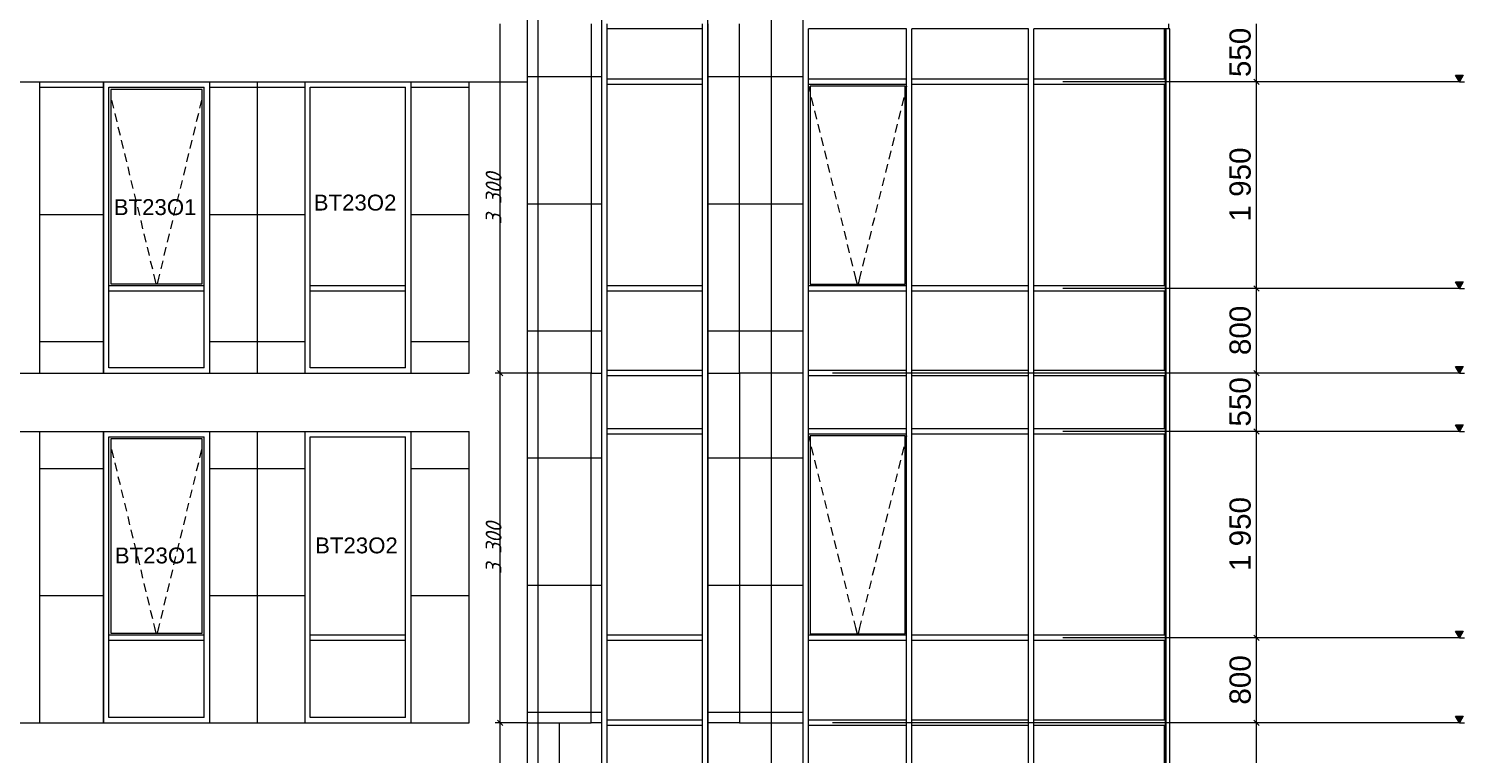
# Model space of a CAD drawing. Header units: millimetres. Extents: x 1499747 to 4230374, y -28481 to 441852.
# Drawn here: x 2741656 to 2755198, y 188986 to 195837 of the extents above; entities that cross this region are included whole.
import ezdxf
from ezdxf.xclip import XClip

# ---------------------------------------------------------------- set-up
doc = ezdxf.new("R2010")
doc.units = ezdxf.units.MM
doc.header["$MEASUREMENT"] = 0
doc.header["$XCLIPFRAME"] = 0
for name, color, linetype, lineweight in [('1 Фасад_42_Витражные окна_Ном._пера__1_Ном._пера__7', 7, 'Continuous', 18), ('1 Фасад_42_Витражные окна_Ном._пера__20_Ном._пера__1', 1, 'Continuous', 18), ('1 Фасад_42_Витражные окна_Ном._пера__3_Ном._пера__30', 30, 'Continuous', 18), ('1 Фасад_42_Витражные окна_Ном._пера__92_Ном._пера__233', 233, 'Continuous', 18), ('1 Фасад_42_Выступы_Ном._пера__1_Ном._пера__7', 7, 'Continuous', 18), ('1 Фасад_42_Отделка керамика_Ном._пера__1_Ном._пера__7', 7, 'Continuous', 18), ('1 Фасад_42_Отделка керамика_Ном._пера__42_Ном._пера__8', 8, 'Continuous', 18), ('1 Фасад_42_Размер - Общий_Ном._пера__1_Ном._пера__7', 7, 'Continuous', 18), ('1 Фасад_42_Сетка кладки_Ном._пера__5_Ном._пера__5', 5, 'Continuous', 18), ('1 Фасад_42_Сетка кладки_Ном._пера__62_Ном._пера__253', 252, 'Continuous', 18), ('Кабель 2х6 mm', 150, 'Continuous', 30)]:
    doc.layers.add(name, color=color, linetype=linetype, lineweight=lineweight)
doc.styles.add('СГЕНЕРИР_СТИЛЬ_1', font='')
doc.styles.add('СГЕНЕРИР_СТИЛЬ_2', font='arial.ttf')
doc.styles.get('СГЕНЕРИР_СТИЛЬ_1').set_extended_font_data('GOST Common', italic=True)

# ---------------------------------------------------------------- blocks, each defined once
blk = doc.blocks.new('Чертеж_5_42', base_point=(1557140, 9891))
at = {"layer": '1 Фасад_42_Размер - Общий_Ном._пера__1_Ном._пера__7', "linetype": 'Continuous', "true_color": 0x939598}
for points in [[(1561430, 45941), (1561466, 46004), (1561393, 46004)], [(1561430, 43991), (1561466, 44054), (1561393, 44054)], [(1561430, 43191), (1561466, 43254), (1561393, 43254)], [(1561430, 42641), (1561466, 42704), (1561393, 42704)], [(1561430, 40691), (1561466, 40754), (1561393, 40754)], [(1561430, 39891), (1561466, 39954), (1561393, 39954)]]:
    blk.add_hatch(color=252, dxfattribs=at).paths.add_polyline_path(points)
at = {"layer": '1 Фасад_42_Витражные окна_Ном._пера__1_Ном._пера__7', "color": 252, "linetype": 'Continuous', "true_color": 0x939598}
for p, q in [((1553391, 46441), (1553391, 46491)), ((1554291, 46441), (1554291, 46491)), ((1555241, 45941), (1555241, 46491)), ((1558690, 46441), (1558690, 46491)), ((1554291, 46441), (1553391, 46441)), ((1553391, 45966), (1553391, 46441)), ((1554291, 45966), (1554291, 46441)), ((1555291, 45966), (1555291, 46441)), ((1556216, 46441), (1555291, 46441)), ((1556216, 45966), (1556216, 46441)), ((1556266, 45966), (1556266, 46441)), ((1557365, 46441), (1556266, 46441)), ((1557365, 45966), (1557365, 46441)), ((1557415, 45966), (1557415, 46441)), ((1558657, 46441), (1557415, 46441)), ((1558645, 46441), (1558645, 45966)), ((1558657, 45941), (1558657, 46441)), ((1558664, 46441), (1558657, 46441)), ((1558664, 45941), (1558664, 46441)), ((1558690, 46441), (1558664, 46441)), ((1558699, 46441), (1558690, 46441)), ((1558699, 45941), (1558699, 46441)), ((1553391, 45941), (1553391, 45966)), ((1554291, 45966), (1553391, 45966)), ((1553391, 45916), (1553391, 45941)), ((1554291, 45916), (1553391, 45916)), ((1553391, 45391), (1553391, 45916)), ((1554291, 45941), (1554291, 45966)), ((1554291, 45916), (1554291, 45941)), ((1554291, 45391), (1554291, 45916)), ((1555241, 43991), (1555241, 45941)), ((1556216, 45966), (1555291, 45966)), ((1555291, 45916), (1555291, 45966)), ((1555291, 44016), (1555291, 45916)), ((1556216, 45916), (1555291, 45916)), ((1556216, 45941), (1556216, 45966)), ((1556216, 45916), (1556216, 45941)), ((1556216, 44016), (1556216, 45916)), ((1556749, 45966), (1556266, 45966)), ((1556266, 45941), (1556266, 45966)), ((1556266, 45916), (1556266, 45941)), ((1556266, 44016), (1556266, 45916)), ((1556749, 45916), (1556266, 45916)), ((1557365, 45966), (1556749, 45966)), ((1557365, 45916), (1556749, 45916)), ((1557365, 45941), (1557365, 45966)), ((1557365, 45916), (1557365, 45941)), ((1557365, 44016), (1557365, 45916)), ((1558655, 45966), (1557415, 45966)), ((1557415, 45941), (1557415, 45966)), ((1557415, 45916), (1557415, 45941)), ((1557415, 44016), (1557415, 45916)), ((1558655, 45916), (1557415, 45916)), ((1558645, 45916), (1558645, 44016)), ((1558655, 45966), (1558655, 45916)), ((1558655, 45941), (1558657, 45941)), ((1558657, 43991), (1558657, 45941)), ((1558664, 43991), (1558664, 45941)), ((1558699, 43991), (1558699, 45941)), ((1548691, 45591), (1548691, 45891)), ((1548691, 45891), (1549141, 45891)), ((1548711, 45871), (1548711, 44036)), ((1549571, 45871), (1548711, 45871)), ((1549141, 45891), (1549591, 45891)), ((1549571, 44036), (1549571, 45871)), ((1549591, 45591), (1549591, 45891)), ((1550590, 45891), (1551040, 45891)), ((1550590, 45591), (1550590, 45891)), ((1551040, 45891), (1551490, 45891)), ((1551490, 45591), (1551490, 45891)), ((1556201, 45901), (1555306, 45901)), ((1555306, 45901), (1555306, 44031)), ((1556201, 44031), (1556201, 45901)), ((1548691, 44191), (1548691, 45591)), ((1549591, 44191), (1549591, 45591)), ((1550590, 44191), (1550590, 45591)), ((1551490, 44191), (1551490, 45591)), ((1553391, 44016), (1553391, 45391)), ((1554291, 44016), (1554291, 45391)), ((1548691, 44016), (1548691, 44191)), ((1549591, 44016), (1549591, 44191)), ((1550590, 44016), (1550590, 44191)), ((1551490, 44016), (1551490, 44191)), ((1548691, 43991), (1548691, 44016)), ((1549141, 44016), (1548691, 44016)), ((1548711, 44036), (1549571, 44036)), ((1549591, 44016), (1549141, 44016)), ((1549591, 43991), (1549591, 44016)), ((1551040, 44016), (1550590, 44016)), ((1550590, 43991), (1550590, 44016)), ((1551490, 44016), (1551040, 44016)), ((1551490, 43991), (1551490, 44016)), ((1553391, 43991), (1553391, 44016)), ((1554291, 44016), (1553391, 44016)), ((1554291, 43991), (1554291, 44016)), ((1556216, 44016), (1555291, 44016)), ((1555291, 43966), (1555291, 44016)), ((1555306, 44031), (1556201, 44031)), ((1556216, 43991), (1556216, 44016)), ((1556749, 44016), (1556266, 44016)), ((1556266, 43991), (1556266, 44016)), ((1557365, 44016), (1556749, 44016)), ((1557365, 43991), (1557365, 44016)), ((1558655, 44016), (1557415, 44016)), ((1557415, 43991), (1557415, 44016)), ((1558655, 44016), (1558655, 43966)), ((1548691, 43966), (1548691, 43991)), ((1548691, 43241), (1548691, 43966)), ((1549141, 43966), (1548691, 43966)), ((1549591, 43966), (1549141, 43966)), ((1549591, 43966), (1549591, 43991)), ((1549591, 43241), (1549591, 43966)), ((1550590, 43966), (1550590, 43991)), ((1551040, 43966), (1550590, 43966)), ((1550590, 43241), (1550590, 43966)), ((1551490, 43966), (1551040, 43966)), ((1551490, 43966), (1551490, 43991)), ((1551490, 43241), (1551490, 43966)), ((1553391, 43966), (1553391, 43991)), ((1553391, 43216), (1553391, 43966)), ((1554291, 43966), (1553391, 43966)), ((1554291, 43966), (1554291, 43991)), ((1554291, 43216), (1554291, 43966)), ((1555241, 43191), (1555241, 43991)), ((1555291, 43216), (1555291, 43966)), ((1556216, 43966), (1555291, 43966)), ((1556216, 43966), (1556216, 43991)), ((1556216, 43216), (1556216, 43966)), ((1556266, 43966), (1556266, 43991)), ((1556266, 43216), (1556266, 43966)), ((1556749, 43966), (1556266, 43966)), ((1557365, 43966), (1556749, 43966)), ((1557365, 43966), (1557365, 43991)), ((1557365, 43216), (1557365, 43966)), ((1557415, 43966), (1557415, 43991)), ((1557415, 43216), (1557415, 43966)), ((1558655, 43966), (1557415, 43966)), ((1558645, 43966), (1558645, 43216)), ((1558655, 43991), (1558657, 43991)), ((1558657, 43191), (1558657, 43991)), ((1558664, 43191), (1558664, 43991)), ((1558699, 43191), (1558699, 43991)), ((1549141, 43241), (1548691, 43241)), ((1549591, 43241), (1549141, 43241)), ((1551040, 43241), (1550590, 43241)), ((1551490, 43241), (1551040, 43241)), ((1554291, 43216), (1553391, 43216)), ((1553391, 43191), (1553391, 43216)), ((1554291, 43191), (1554291, 43216)), ((1556216, 43216), (1555291, 43216)), ((1555291, 43166), (1555291, 43216)), ((1556216, 43191), (1556216, 43216)), ((1556749, 43216), (1556266, 43216)), ((1556266, 43191), (1556266, 43216)), ((1557365, 43216), (1556749, 43216)), ((1557365, 43191), (1557365, 43216)), ((1558655, 43216), (1557415, 43216)), ((1557415, 43191), (1557415, 43216)), ((1558655, 43216), (1558655, 43166)), ((1553391, 43166), (1553391, 43191)), ((1554291, 43166), (1553391, 43166)), ((1553391, 43091), (1553391, 43166)), ((1553391, 42666), (1553391, 43091)), ((1554291, 43166), (1554291, 43191)), ((1554291, 43091), (1554291, 43166)), ((1554291, 42666), (1554291, 43091)), ((1555241, 42641), (1555241, 43191)), ((1555291, 42666), (1555291, 43166)), ((1556216, 43166), (1555291, 43166)), ((1556216, 43166), (1556216, 43191)), ((1556216, 42666), (1556216, 43166)), ((1556266, 43166), (1556266, 43191)), ((1556266, 42666), (1556266, 43166)), ((1556749, 43166), (1556266, 43166)), ((1557365, 43166), (1556749, 43166)), ((1557365, 43166), (1557365, 43191)), ((1557365, 42666), (1557365, 43166)), ((1557415, 43166), (1557415, 43191)), ((1557415, 42666), (1557415, 43166)), ((1558655, 43166), (1557415, 43166)), ((1558645, 43166), (1558645, 42666)), ((1558655, 43191), (1558657, 43191)), ((1558657, 42641), (1558657, 43191)), ((1558664, 42641), (1558664, 43191)), ((1558699, 42641), (1558699, 43191)), ((1553391, 42641), (1553391, 42666)), ((1554291, 42666), (1553391, 42666)), ((1554291, 42641), (1554291, 42666)), ((1556216, 42666), (1555291, 42666)), ((1555291, 42616), (1555291, 42666)), ((1556216, 42641), (1556216, 42666)), ((1556749, 42666), (1556266, 42666)), ((1556266, 42641), (1556266, 42666)), ((1557365, 42666), (1556749, 42666)), ((1557365, 42641), (1557365, 42666)), ((1558655, 42666), (1557415, 42666)), ((1557415, 42641), (1557415, 42666)), ((1558655, 42666), (1558655, 42616)), ((1548691, 42291), (1548691, 42591)), ((1548691, 42591), (1549141, 42591)), ((1548711, 42571), (1548711, 40736)), ((1549571, 42571), (1548711, 42571)), ((1549141, 42591), (1549591, 42591)), ((1549571, 40736), (1549571, 42571)), ((1549591, 42291), (1549591, 42591)), ((1550590, 42591), (1551040, 42591)), ((1550590, 42291), (1550590, 42591)), ((1551040, 42591), (1551490, 42591)), ((1551490, 42291), (1551490, 42591)), ((1553391, 42616), (1553391, 42641)), ((1553391, 40791), (1553391, 42616)), ((1554291, 42616), (1553391, 42616)), ((1554291, 42616), (1554291, 42641)), ((1554291, 40791), (1554291, 42616)), ((1555241, 40691), (1555241, 42641)), ((1555291, 40716), (1555291, 42616)), ((1556216, 42616), (1555291, 42616)), ((1556201, 42601), (1555306, 42601)), ((1555306, 42601), (1555306, 40731)), ((1556201, 40731), (1556201, 42601)), ((1556216, 42616), (1556216, 42641)), ((1556216, 40716), (1556216, 42616)), ((1556266, 42616), (1556266, 42641)), ((1556266, 40716), (1556266, 42616)), ((1556749, 42616), (1556266, 42616)), ((1557365, 42616), (1556749, 42616)), ((1557365, 42616), (1557365, 42641)), ((1557365, 40716), (1557365, 42616)), ((1557415, 42616), (1557415, 42641)), ((1557415, 40716), (1557415, 42616)), ((1558655, 42616), (1557415, 42616)), ((1558645, 42616), (1558645, 40716)), ((1558655, 42641), (1558657, 42641)), ((1558657, 40691), (1558657, 42641)), ((1558664, 40691), (1558664, 42641)), ((1558699, 40691), (1558699, 42641)), ((1548691, 40891), (1548691, 42291)), ((1549591, 40891), (1549591, 42291)), ((1550590, 40891), (1550590, 42291)), ((1551490, 40891), (1551490, 42291)), ((1548691, 40716), (1548691, 40891)), ((1549591, 40716), (1549591, 40891)), ((1550590, 40716), (1550590, 40891)), ((1551490, 40716), (1551490, 40891)), ((1553391, 40716), (1553391, 40791)), ((1554291, 40716), (1554291, 40791)), ((1548691, 40691), (1548691, 40716)), ((1549141, 40716), (1548691, 40716)), ((1548691, 40666), (1548691, 40691)), ((1548691, 39941), (1548691, 40666)), ((1549141, 40666), (1548691, 40666)), ((1548711, 40736), (1549571, 40736)), ((1549591, 40716), (1549141, 40716)), ((1549591, 40666), (1549141, 40666)), ((1549591, 40691), (1549591, 40716)), ((1549591, 40666), (1549591, 40691)), ((1549591, 39941), (1549591, 40666)), ((1551040, 40716), (1550590, 40716)), ((1550590, 40691), (1550590, 40716)), ((1550590, 40666), (1550590, 40691)), ((1551040, 40666), (1550590, 40666)), ((1550590, 39941), (1550590, 40666)), ((1551490, 40716), (1551040, 40716)), ((1551490, 40666), (1551040, 40666)), ((1551490, 40691), (1551490, 40716)), ((1551490, 40666), (1551490, 40691)), ((1551490, 39941), (1551490, 40666)), ((1553391, 40691), (1553391, 40716)), ((1554291, 40716), (1553391, 40716)), ((1553391, 40666), (1553391, 40691)), ((1553391, 39916), (1553391, 40666)), ((1554291, 40666), (1553391, 40666)), ((1554291, 40691), (1554291, 40716)), ((1554291, 40666), (1554291, 40691)), ((1554291, 39916), (1554291, 40666)), ((1555241, 39891), (1555241, 40691)), ((1556216, 40716), (1555291, 40716)), ((1555291, 40666), (1555291, 40716)), ((1555291, 39916), (1555291, 40666)), ((1556216, 40666), (1555291, 40666)), ((1555306, 40731), (1556201, 40731)), ((1556216, 40691), (1556216, 40716)), ((1556216, 40666), (1556216, 40691)), ((1556216, 39916), (1556216, 40666)), ((1556749, 40716), (1556266, 40716)), ((1556266, 40691), (1556266, 40716)), ((1556266, 40666), (1556266, 40691)), ((1556266, 39916), (1556266, 40666)), ((1556749, 40666), (1556266, 40666)), ((1557365, 40716), (1556749, 40716)), ((1557365, 40666), (1556749, 40666)), ((1557365, 40691), (1557365, 40716)), ((1557365, 40666), (1557365, 40691)), ((1557365, 39916), (1557365, 40666)), ((1558655, 40716), (1557415, 40716)), ((1557415, 40691), (1557415, 40716)), ((1557415, 40666), (1557415, 40691)), ((1557415, 39916), (1557415, 40666)), ((1558655, 40666), (1557415, 40666)), ((1558645, 40666), (1558645, 39916)), ((1558655, 40716), (1558655, 40666)), ((1558655, 40691), (1558657, 40691)), ((1558657, 39891), (1558657, 40691)), ((1558664, 39891), (1558664, 40691)), ((1558699, 39891), (1558699, 40691)), ((1549141, 39941), (1548691, 39941)), ((1549591, 39941), (1549141, 39941)), ((1551040, 39941), (1550590, 39941)), ((1551490, 39941), (1551040, 39941)), ((1554291, 39916), (1553391, 39916)), ((1553391, 39891), (1553391, 39916)), ((1553391, 39866), (1553391, 39891)), ((1554291, 39866), (1553391, 39866)), ((1553391, 39366), (1553391, 39866)), ((1554291, 39891), (1554291, 39916)), ((1554291, 39866), (1554291, 39891)), ((1554291, 39366), (1554291, 39866)), ((1555241, 39341), (1555241, 39891)), ((1556216, 39916), (1555291, 39916)), ((1555291, 39866), (1555291, 39916)), ((1555291, 39366), (1555291, 39866)), ((1556216, 39866), (1555291, 39866)), ((1556216, 39891), (1556216, 39916)), ((1556216, 39866), (1556216, 39891)), ((1556216, 39366), (1556216, 39866)), ((1556749, 39916), (1556266, 39916)), ((1556266, 39891), (1556266, 39916)), ((1556266, 39866), (1556266, 39891)), ((1556266, 39366), (1556266, 39866)), ((1556749, 39866), (1556266, 39866)), ((1557365, 39916), (1556749, 39916)), ((1557365, 39866), (1556749, 39866)), ((1557365, 39891), (1557365, 39916)), ((1557365, 39866), (1557365, 39891)), ((1557365, 39366), (1557365, 39866)), ((1558655, 39916), (1557415, 39916)), ((1557415, 39891), (1557415, 39916)), ((1557415, 39866), (1557415, 39891)), ((1557415, 39366), (1557415, 39866)), ((1558655, 39866), (1557415, 39866)), ((1558645, 39866), (1558645, 39366)), ((1558655, 39916), (1558655, 39866)), ((1558655, 39891), (1558657, 39891)), ((1558657, 39341), (1558657, 39891)), ((1558664, 39341), (1558664, 39891)), ((1558699, 39341), (1558699, 39891))]:
    blk.add_line(p, q, dxfattribs=at)
at = {"layer": '1 Фасад_42_Витражные окна_Ном._пера__3_Ном._пера__30', "color": 252, "linetype": 'Continuous', "true_color": 0x939598}
for p, q in [((1555291, 45901), (1555305, 45844)), ((1555316, 45795), (1555335, 45717)), ((1556190, 45795), (1556171, 45717)), ((1556216, 45901), (1556202, 45844)), ((1555347, 45669), (1555366, 45591)), ((1556159, 45669), (1556140, 45591)), ((1555378, 45542), (1555397, 45465)), ((1556128, 45542), (1556109, 45465)), ((1555409, 45416), (1555428, 45338)), ((1556097, 45416), (1556078, 45338)), ((1555440, 45290), (1555459, 45212)), ((1556066, 45290), (1556047, 45212)), ((1555471, 45164), (1555490, 45086)), ((1556035, 45164), (1556016, 45086)), ((1555502, 45037), (1555521, 44960)), ((1556004, 45037), (1555985, 44960)), ((1555533, 44911), (1555552, 44833)), ((1555973, 44911), (1555954, 44833)), ((1555564, 44785), (1555583, 44707)), ((1555942, 44785), (1555923, 44707)), ((1555595, 44659), (1555614, 44581)), ((1555912, 44659), (1555892, 44581)), ((1555626, 44532), (1555645, 44455)), ((1555881, 44532), (1555862, 44455)), ((1555656, 44406), (1555675, 44328)), ((1555850, 44406), (1555831, 44328)), ((1555687, 44280), (1555706, 44202)), ((1555718, 44153), (1555734, 44089)), ((1555788, 44153), (1555772, 44089)), ((1555819, 44280), (1555800, 44202)), ((1555734, 44089), (1555748, 44031)), ((1555748, 44031), (1555752, 44016)), ((1555758, 44031), (1555754, 44016)), ((1555772, 44089), (1555758, 44031)), ((1555291, 42601), (1555305, 42544)), ((1556216, 42601), (1556202, 42544)), ((1555316, 42495), (1555335, 42417)), ((1556190, 42495), (1556171, 42417)), ((1555347, 42369), (1555366, 42291)), ((1556159, 42369), (1556140, 42291)), ((1555378, 42242), (1555397, 42165)), ((1555409, 42116), (1555428, 42038)), ((1556097, 42116), (1556078, 42038)), ((1556128, 42242), (1556109, 42165)), ((1555440, 41990), (1555459, 41912)), ((1556066, 41990), (1556047, 41912)), ((1555471, 41864), (1555490, 41786)), ((1556035, 41864), (1556016, 41786)), ((1555502, 41737), (1555521, 41660)), ((1556004, 41737), (1555985, 41660)), ((1555533, 41611), (1555552, 41533)), ((1555973, 41611), (1555954, 41533)), ((1555564, 41485), (1555583, 41407)), ((1555942, 41485), (1555923, 41407)), ((1555595, 41359), (1555614, 41281)), ((1555912, 41359), (1555892, 41281)), ((1555626, 41232), (1555645, 41155)), ((1555881, 41232), (1555862, 41155)), ((1555656, 41106), (1555675, 41028)), ((1555850, 41106), (1555831, 41028)), ((1555687, 40980), (1555706, 40902)), ((1555819, 40980), (1555800, 40902)), ((1555718, 40853), (1555734, 40789)), ((1555734, 40789), (1555748, 40731)), ((1555772, 40789), (1555758, 40731)), ((1555788, 40853), (1555772, 40789)), ((1555748, 40731), (1555752, 40716)), ((1555758, 40731), (1555754, 40716))]:
    blk.add_line(p, q, dxfattribs=at)
at = {"layer": '1 Фасад_42_Витражные окна_Ном._пера__92_Ном._пера__233', "color": 252, "linetype": 'Continuous', "true_color": 0x939598}
for p, q in [((1548716, 45770), (1548735, 45692)), ((1549565, 45770), (1549546, 45692)), ((1548747, 45644), (1548765, 45566)), ((1549535, 45644), (1549516, 45566)), ((1548777, 45517), (1548796, 45439)), ((1549504, 45517), (1549485, 45439)), ((1548808, 45391), (1548826, 45313)), ((1549474, 45391), (1549455, 45313)), ((1548838, 45264), (1548857, 45187)), ((1549443, 45264), (1549424, 45187)), ((1548869, 45138), (1548887, 45060)), ((1549413, 45138), (1549394, 45060)), ((1548899, 45012), (1548918, 44934)), ((1549382, 45012), (1549363, 44934)), ((1548930, 44885), (1548948, 44808)), ((1549352, 44885), (1549333, 44808)), ((1548960, 44759), (1548979, 44681)), ((1549321, 44759), (1549302, 44681)), ((1548991, 44633), (1549009, 44555)), ((1549290, 44633), (1549272, 44555)), ((1549021, 44506), (1549040, 44428)), ((1549260, 44506), (1549241, 44428)), ((1549052, 44380), (1549070, 44302)), ((1549229, 44380), (1549211, 44302)), ((1549082, 44253), (1549101, 44176)), ((1549199, 44253), (1549180, 44176)), ((1549113, 44127), (1549122, 44089)), ((1549122, 44089), (1549134, 44036)), ((1549159, 44089), (1549147, 44036)), ((1549168, 44127), (1549159, 44089)), ((1548716, 42470), (1548735, 42392)), ((1549565, 42470), (1549546, 42392)), ((1548747, 42344), (1548765, 42266)), ((1549535, 42344), (1549516, 42266)), ((1548777, 42217), (1548796, 42139)), ((1549504, 42217), (1549485, 42139)), ((1548808, 42091), (1548826, 42013)), ((1549474, 42091), (1549455, 42013)), ((1548838, 41964), (1548857, 41887)), ((1549443, 41964), (1549424, 41887)), ((1548869, 41838), (1548887, 41760)), ((1548899, 41712), (1548918, 41634)), ((1549382, 41712), (1549363, 41634)), ((1549413, 41838), (1549394, 41760)), ((1548930, 41585), (1548948, 41508)), ((1549352, 41585), (1549333, 41508)), ((1548960, 41459), (1548979, 41381)), ((1549321, 41459), (1549302, 41381)), ((1548991, 41333), (1549009, 41255)), ((1549290, 41333), (1549272, 41255)), ((1549021, 41206), (1549040, 41128)), ((1549260, 41206), (1549241, 41128)), ((1549052, 41080), (1549070, 41002)), ((1549229, 41080), (1549211, 41002)), ((1549082, 40953), (1549101, 40876)), ((1549199, 40953), (1549180, 40876)), ((1549113, 40827), (1549122, 40789)), ((1549122, 40789), (1549134, 40736)), ((1549159, 40789), (1549147, 40736)), ((1549168, 40827), (1549159, 40789))]:
    blk.add_line(p, q, dxfattribs=at)
at = {"layer": '1 Фасад_42_Выступы_Ном._пера__1_Ном._пера__7', "color": 252, "linetype": 'Continuous', "true_color": 0x939598}
for p, q in [((1552640, 45941), (1552640, 53541)), ((1538690, 45941), (1552090, 45941)), ((1548040, 43191), (1548040, 45941)), ((1552090, 45941), (1552640, 45941)), ((1552090, 43191), (1552090, 45941)), ((1552640, 19591), (1552640, 45941)), ((1538140, 43191), (1552090, 43191)), ((1538140, 42641), (1552090, 42641)), ((1548040, 39891), (1548040, 42641)), ((1552090, 39891), (1552090, 42641)), ((1538140, 39891), (1552090, 39891))]:
    blk.add_line(p, q, dxfattribs=at)
at = {"layer": '1 Фасад_42_Отделка керамика_Ном._пера__1_Ном._пера__7', "color": 252, "linetype": 'Continuous', "true_color": 0x939598}
for p, q in [((1553240, 46491), (1553240, 43191)), ((1553341, 43191), (1553341, 46491)), ((1554341, 46491), (1554341, 43191)), ((1554641, 43191), (1554641, 46491)), ((1548641, 43191), (1548641, 45941)), ((1551540, 45941), (1551540, 43191)), ((1553240, 43191), (1552640, 43191)), ((1553240, 39891), (1553240, 43191)), ((1553240, 43191), (1553341, 43191)), ((1554341, 43191), (1554641, 43191)), ((1554641, 43191), (1554641, 39891)), ((1555241, 43191), (1554641, 43191)), ((1548641, 39891), (1548641, 42641)), ((1551540, 42641), (1551540, 39891)), ((1552640, 39891), (1553240, 39891)), ((1552940, 39891), (1552940, 36591)), ((1553341, 39891), (1553240, 39891)), ((1553341, 36591), (1553341, 39891)), ((1554341, 39891), (1554341, 36591)), ((1554641, 39891), (1554341, 39891)), ((1554641, 39891), (1555241, 39891)), ((1554941, 36591), (1554941, 39891))]:
    blk.add_line(p, q, dxfattribs=at)
at = {"layer": '1 Фасад_42_Отделка керамика_Ном._пера__42_Ном._пера__8', "color": 252, "linetype": 'Continuous', "true_color": 0x939598}
for p, q in [((1553341, 39891), (1553341, 43191)), ((1554341, 43191), (1554341, 39891))]:
    blk.add_line(p, q, dxfattribs=at)
at = {"layer": '1 Фасад_42_Размер - Общий_Ном._пера__1_Ном._пера__7', "color": 252, "linetype": 'Continuous', "true_color": 0x939598}
for p, q in [((1559515, 45941), (1559515, 46491)), ((1559562, 45941), (1557690, 45941)), ((1559562, 45941), (1557690, 45941)), ((1561430, 45941), (1558960, 45941)), ((1559490, 45966), (1559540, 45916)), ((1559490, 45966), (1559540, 45916)), ((1559515, 43991), (1559515, 45941)), ((1561430, 45941), (1561393, 46004)), ((1561393, 46004), (1561466, 46004)), ((1561466, 46004), (1561430, 45941)), ((1561430, 45941), (1561477, 45941)), ((1559490, 44016), (1559540, 43966)), ((1559490, 44016), (1559540, 43966)), ((1561430, 43991), (1561393, 44054)), ((1561393, 44054), (1561466, 44054)), ((1561466, 44054), (1561430, 43991)), ((1559562, 43991), (1557690, 43991)), ((1559562, 43991), (1557690, 43991)), ((1561430, 43991), (1558960, 43991)), ((1559515, 43191), (1559515, 43991)), ((1561430, 43991), (1561477, 43991)), ((1559490, 43216), (1559540, 43166)), ((1559490, 43216), (1559540, 43166)), ((1561430, 43191), (1561393, 43254)), ((1561393, 43254), (1561466, 43254)), ((1561466, 43254), (1561430, 43191)), ((1561430, 43191), (1555516, 43191)), ((1559562, 43191), (1555516, 43191)), ((1559562, 43191), (1555516, 43191)), ((1559515, 42641), (1559515, 43191)), ((1561430, 43191), (1561477, 43191)), ((1559490, 42666), (1559540, 42616)), ((1559490, 42666), (1559540, 42616)), ((1561430, 42641), (1561393, 42704)), ((1561393, 42704), (1561466, 42704)), ((1561466, 42704), (1561430, 42641)), ((1561430, 42641), (1557690, 42641)), ((1559562, 42641), (1557690, 42641)), ((1559562, 42641), (1557690, 42641)), ((1559515, 40691), (1559515, 42641)), ((1561430, 42641), (1561477, 42641)), ((1561430, 40691), (1557690, 40691)), ((1559562, 40691), (1557690, 40691)), ((1559562, 40691), (1557690, 40691)), ((1559490, 40716), (1559540, 40666)), ((1559490, 40716), (1559540, 40666)), ((1559515, 39891), (1559515, 40691)), ((1561430, 40691), (1561393, 40754)), ((1561393, 40754), (1561466, 40754)), ((1561466, 40754), (1561430, 40691)), ((1561430, 40691), (1561477, 40691)), ((1561430, 39891), (1561393, 39954)), ((1561393, 39954), (1561466, 39954)), ((1561466, 39954), (1561430, 39891)), ((1561430, 39891), (1555516, 39891)), ((1559562, 39891), (1555516, 39891)), ((1559562, 39891), (1555516, 39891)), ((1559490, 39916), (1559540, 39866)), ((1559490, 39916), (1559540, 39866)), ((1559515, 37391), (1559515, 39891)), ((1561430, 39891), (1561477, 39891))]:
    blk.add_line(p, q, dxfattribs=at)
at = {"layer": '1 Фасад_42_Сетка кладки_Ном._пера__5_Ном._пера__5', "color": 252, "linetype": 'Continuous', "true_color": 0x939598}
for p, q in [((1552381, 43191), (1552381, 46491)), ((1552356, 43216), (1552406, 43166)), ((1552356, 43216), (1552406, 43166)), ((1552940, 43191), (1552334, 43191)), ((1552940, 43191), (1552334, 43191)), ((1552381, 39891), (1552381, 43191)), ((1552640, 39891), (1552334, 39891)), ((1552640, 39891), (1552334, 39891)), ((1552356, 39916), (1552406, 39866)), ((1552356, 39916), (1552406, 39866)), ((1552381, 36591), (1552381, 39891))]:
    blk.add_line(p, q, dxfattribs=at)
at = {"layer": '1 Фасад_42_Сетка кладки_Ном._пера__62_Ном._пера__253', "color": 252, "linetype": 'Continuous', "true_color": 0x939598}
for p, q in [((1548640, 45941), (1548640, 43191)), ((1549641, 45941), (1549641, 43191)), ((1550090, 45941), (1550090, 43191)), ((1550540, 45941), (1550540, 43191)), ((1551540, 45941), (1551540, 43191)), ((1548040, 45891), (1548640, 45891)), ((1549641, 45891), (1550540, 45891)), ((1550540, 45891), (1550541, 45891)), ((1551540, 45891), (1552090, 45891)), ((1548040, 44691), (1548640, 44691)), ((1549641, 44691), (1550540, 44691)), ((1550540, 44691), (1550541, 44691)), ((1551540, 44691), (1552090, 44691)), ((1548040, 43491), (1548640, 43491)), ((1549641, 43491), (1550540, 43491)), ((1550540, 43491), (1550541, 43491)), ((1551540, 43491), (1552090, 43491)), ((1548640, 42641), (1548640, 39891)), ((1549641, 42641), (1549641, 39891)), ((1550090, 42641), (1550090, 39891)), ((1550540, 42641), (1550540, 39891)), ((1551540, 42641), (1551540, 39891)), ((1548040, 42291), (1548640, 42291)), ((1549641, 42291), (1550540, 42291)), ((1550540, 42291), (1550541, 42291)), ((1551540, 42291), (1552090, 42291)), ((1548040, 41091), (1548640, 41091)), ((1549641, 41091), (1550540, 41091)), ((1550540, 41091), (1550541, 41091)), ((1551540, 41091), (1552090, 41091))]:
    blk.add_line(p, q, dxfattribs=at)
at = {"layer": '1 Фасад_42_Сетка кладки_Ном._пера__62_Ном._пера__253', "color": 252, "linetype": 'Continuous', "true_color": 0x939598, "flags": 128}
for points in [[(1552741, 19591), (1552741, 50241)], [(1553341, 19591), (1553341, 50241)], [(1554341, 19591), (1554341, 50241)], [(1554941, 19591), (1554941, 50241)], [(1555241, 19591), (1555241, 50241)], [(1552640, 45991), (1553341, 45991)], [(1554341, 45991), (1555241, 45991)], [(1552640, 44791), (1553341, 44791)], [(1554341, 44791), (1555241, 44791)], [(1552640, 43591), (1553341, 43591)], [(1554341, 43591), (1555241, 43591)], [(1552640, 42391), (1553341, 42391)], [(1554341, 42391), (1555241, 42391)], [(1552640, 41191), (1553341, 41191)], [(1554341, 41191), (1555241, 41191)], [(1552640, 39991), (1553341, 39991)], [(1554341, 39991), (1555241, 39991)]]:
    blk.add_lwpolyline(points, dxfattribs=at)
at = {"layer": '1 Фасад_42_Витражные окна_Ном._пера__20_Ном._пера__1', "color": 252, "linetype": 'Continuous', "true_color": 0x939598, "char_height": 150, "attachment_point": 4, "style": 'СГЕНЕРИР_СТИЛЬ_2'}
for s, insert in [('\\A1;{\\pql;\\fArial|b0|i0|c204|p0;\\W1.000000;ВТ23О1}', (1548737, 44758)), ('\\A1;{\\pql;\\fArial|b0|i0|c204|p0;\\W1.000000;ВТ23О2}', (1550623, 44801)), ('\\A1;{\\pql;\\fArial|b0|i0|c204|p0;\\W1.000000;ВТ23О2}', (1550636, 41564)), ('\\A1;{\\pql;\\fArial|b0|i0|c204|p0;\\W1.000000;ВТ23О1}', (1548747, 41469))]:
    blk.add_mtext(s, dxfattribs=dict(at, insert=insert))
at = {"layer": '1 Фасад_42_Размер - Общий_Ном._пера__1_Ном._пера__7', "color": 252, "linetype": 'Continuous', "true_color": 0x939598, "char_height": 200, "attachment_point": 7, "rotation": 90, "style": 'СГЕНЕРИР_СТИЛЬ_2'}
for s, insert in [('\\A1;{\\pql;\\fArial|b0|i0|c204|p0;\\W1.000000;550}', (1559464, 45987)), ('\\A1;{\\pql;\\fArial|b0|i0|c204|p0;\\W1.000000;1\xa0950}', (1559464, 44623)), ('\\A1;{\\pql;\\fArial|b0|i0|c204|p0;\\W1.000000;800}', (1559464, 43362)), ('\\A1;{\\pql;\\fArial|b0|i0|c204|p0;\\W1.000000;550}', (1559464, 42687)), ('\\A1;{\\pql;\\fArial|b0|i0|c204|p0;\\W1.000000;1\xa0950}', (1559464, 41323)), ('\\A1;{\\pql;\\fArial|b0|i0|c204|p0;\\W1.000000;800}', (1559464, 40062))]:
    blk.add_mtext(s, dxfattribs=dict(at, insert=insert))
at = {"layer": '1 Фасад_42_Сетка кладки_Ном._пера__5_Ном._пера__5', "color": 252, "linetype": 'Continuous', "true_color": 0x939598, "char_height": 150, "attachment_point": 7, "rotation": 90, "style": 'СГЕНЕРИР_СТИЛЬ_1'}
for insert in [(1552395, 44596), (1552395, 41296)]:
    blk.add_mtext('\\A1;{\\pql;\\fGOST Common|b0|i1|c204|p0;\\W1.000000;3\xa0300}', dxfattribs=dict(at, insert=insert))

msp = doc.modelspace()

# ---------------------------------------------------------------- block references
at = {"layer": 'Кабель 2х6 mm', "lineweight": 35}
ref = msp.add_blockref('Чертеж_5_42', (2750861.57013, 159284.39347), dxfattribs=at)
XClip(ref).set_block_clipping_path([(1496000, -1299.0576434789), (1580000, 60181.6414690267)])

doc.saveas('drawing.dxf')
